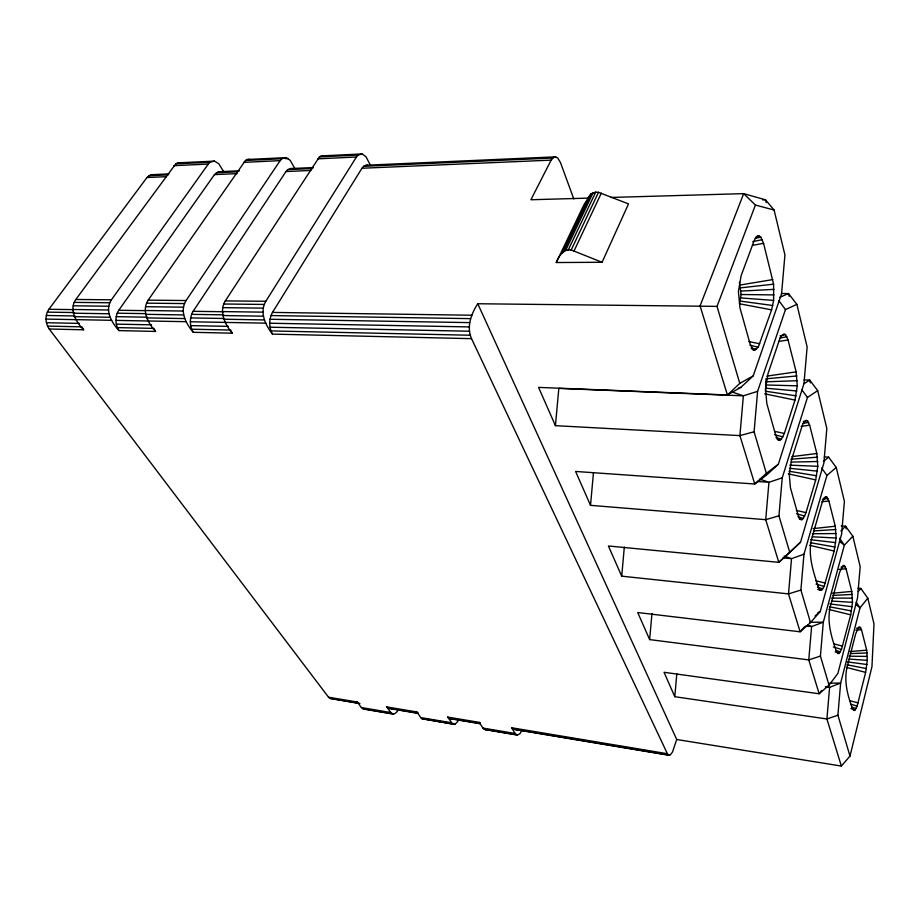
<?xml version="1.0" encoding="UTF-8"?>
<svg xmlns="http://www.w3.org/2000/svg" width="920" height="920" viewBox="0 0 920 920"><rect width="100%" height="100%" fill="white"/><g stroke="black" fill="none" stroke-linecap="round" stroke-linejoin="round"><path stroke-width="1.38" d="M797.26 385.825L796.145 371.875L788.06 339.986L785.565 334.65L784.012 333.925L780.827 336.662L779.401 339.974L767.981 373.716L765.497 388.861L766.831 403.592L775.663 435.103L778.239 439.852L779.803 440.231L781.402 439.219L784.323 433.447L794.995 400.073L797.26 385.825L766.153 384.985L765.405 391.207L796.087 395.841M817.788 466.291L816.833 453.502L809.669 425.224L807.438 420.693L806.046 420.279L803.171 423.361L801.895 426.661L791.545 459.827L789.279 474.26L790.418 487.703L798.226 515.534L799.25 518.144L800.515 519.547L801.918 519.65L803.356 518.454L806 512.635L815.706 479.906L817.788 466.291L789.774 465.163M836.096 538.016L835.268 526.217L828.862 500.974L826.861 497.099L825.608 496.938L823.009 500.273L821.836 503.55L812.418 536.049C807.012 553.127 812.946 570.676 818.248 586.925L820.295 590.33L821.56 590.214L824.136 586.442L834.164 551.045L836.096 538.016L812.36 536.785M852.506 602.335L851.782 591.41L846.043 568.732L844.238 565.42L843.099 565.455L839.649 572.194L831.013 603.98C826.229 619.666 830.99 635.8 836.142 650.727L837.994 653.614L839.144 653.327L841.489 649.439L850.712 614.836L852.506 602.335L831.542 601.036M867.307 660.365L866.686 650.187L861.488 629.706L859.855 626.853L858.808 627.06L855.657 633.88L847.688 664.907C843.433 679.385 847.239 694.312 852.231 708.078L853.909 710.539L854.956 710.125L857.118 706.146L865.639 672.359L867.307 660.365L849.022 659.053M771.592 309.844L758.241 347.208L754.722 350.186L752.962 349.462L750.053 343.804L739.967 307.832L738.404 291.559L741.14 275.655L753.848 241.465L755.423 238.199L757.183 236.302L759 235.911L760.748 237.038L763.577 243.363L773.605 284.165L773.628 300.414L771.592 309.844L739.484 303.784L741.071 294.515L739.404 282.256M155.457 175.398L150.903 174.719L146.958 177.514L48.898 309.281C44.896 315.089 45.172 323.299 49.22 329.003L83.57 329.797C76.176 322.126 68.666 309.741 75.82 299.471L175.755 163.852L177.87 162.863L214.417 161.115L218.707 163.656L223.824 171.879M222.697 172.454L218.304 171.741L214.475 174.605L118.76 310.27C115.437 315.365 115.184 322.011 117.346 327.612L153.927 328.394L155.537 331.441L118.99 330.602C111.642 322.69 104.374 310.212 111.423 299.816L208.311 164.047L210.105 162.196L214.417 161.115M155.537 331.441C148.235 323.288 141.243 310.695 148.166 300.161L245.467 160.482L247.514 159.482L286.039 157.63L290.145 160.264L295.009 168.751M291.824 168.486L287.73 169.625L286.017 171.534L193.131 311.305C189.888 316.641 189.623 323.403 191.682 329.21L230.678 330.061L232.208 333.19L193.257 332.304C186.024 323.886 179.308 311.19 186.105 300.529L280.151 160.632L281.888 158.734L286.039 157.63M232.208 333.19C225.066 324.507 218.638 311.707 225.296 300.897L319.412 156.917L321.379 155.882L362.054 153.939L365.953 156.664L370.53 165.427M610.857 197.455L743.67 193.637L755.412 205.045L717.013 306.383L477.767 303.749L676.717 739.507L672.531 751.95L670.346 754.952L668.242 754.918L667.402 753.733L471.534 338.663L272.469 334.109C265.431 325.139 259.29 312.248 265.811 301.288L356.442 157.01L358.098 155.054L362.054 153.939M272.469 334.109C268.858 327.509 268.812 319.022 272.469 312.421L361.951 168.256L363.596 166.302L367.505 165.151M471.534 338.663C466.302 326.91 471.201 313.869 477.767 303.749M676.717 739.507L841.363 766.061L849.999 756.113L837.901 715.208L840.638 683.031L860.027 607.832L867.79 598.172L860.832 588.443L857.981 588.156M824.343 456.906L828.632 457.159L836.234 467.429L826.93 475.467L803.965 554.219L800.894 590.053L788.497 593.894L621.713 576.173L608.419 545.997L778.814 562.338L789.774 552.46L778.941 515.821L782.23 477.825L807.438 397.463L817.684 390.632L809.726 380.098L803.999 379.902M837.901 715.208L826.907 718.98L674.797 696.704L664.044 672.29L819.168 693.76L829.023 685.17L820.421 656.086L823.308 622.173L844.364 545.169L852.84 536.21L845.56 526.205L841.271 525.86M674.797 696.704L676.809 673.831M757.608 391.334L743.371 395.818L739.898 435.608L754.756 484.012L766.383 473.34L754.089 431.779L757.608 391.334L785.473 309.591L796.858 304.336L807.139 346.921L803.976 383.617L778.355 464.232L766.751 474.858L754.756 484.012L575.598 471.454L590.513 505.333L765.716 519.685L778.941 515.821M621.713 576.173L624.312 547.078M820.421 656.086L808.76 659.904L649.646 639.595L651.958 613.536M754.089 431.779L739.898 435.608L555.427 425.661L558.819 388.389L743.371 395.818L731.998 391.966M590.513 505.333L593.434 472.983M849.999 756.113L871.964 666.667L874 623.875L867.79 598.172M789.774 552.46L800.538 542.167L823.86 463.139L826.827 428.455L817.684 390.632M753.216 375.866L781.551 293.928L784.932 254.955L774.088 210.024L765.509 199.824L743.67 193.637L700.074 305.911L727.421 394.979L740.864 387.354L753.216 375.866L739.783 383.375L727.421 394.979L538.568 387.389L555.427 425.661M602.071 262.28L628.521 203.895L598.494 192.314L595.711 192.153L591.1 193.74L583.786 205.068L556.278 262.533L602.071 262.28L573.988 251.068C565.363 246.686 558.9 255.196 556.278 262.533M573.988 251.068L601.335 193.119M571.078 250.228L598.494 192.314M568.215 250.01L595.711 192.153M562.074 253.046L589.651 195.35M563.534 251.482L591.1 193.74M565.639 250.435L593.181 192.648M522.261 729.744L519.949 733.688L517.327 735.068L485.197 729.64L482.885 728.053L479.262 722.349L447.695 717.082L452.536 723.89L455.204 724.029L457.907 721.372M573.781 198.915L560.441 162.483L557.612 157.791L554.208 156.917L551.137 160.126L530.897 199.755L589.444 198.076M829.023 685.17L837.89 673.382L857.543 597.885L860.177 566.651L852.84 536.21M821.583 690.575L819.168 693.76L808.76 659.904L811.612 626.566L823.308 622.173L809.565 622.299M858.256 591.525L860.832 588.443M397.52 711.24L394.691 713.805L393.231 714.081L363.975 709.136L361.387 707.56L357.305 702.018L328.543 697.21L49.22 329.003M649.646 639.595L637.721 612.536L800.135 631.787L810.52 622.587L820.249 611.432L841.605 534.129L844.399 501.262L836.234 467.429M804.563 626.738L800.135 631.787L788.497 593.894L791.533 558.659L803.965 554.219M840.891 530.966L845.56 526.205L846.239 528.954M800.538 542.167L778.814 562.338L765.716 519.685L768.947 482.298L782.23 477.825M815.062 616.055L820.249 611.432L817.869 612.72M823.503 461.403L828.632 457.159M766.383 473.34L778.355 464.232M804.08 383.686L809.726 380.098L810.405 382.869M779.711 297.355L788.497 293.56L796.858 304.336M738.334 388.194L740.864 387.354M756.24 236.67L759 235.911M755.355 238.418L760.748 237.038M667.402 753.733L511.6 727.743L513.854 729.353L518.006 729.502M485.197 729.64L486.542 729.318M780.01 335.892L785.565 334.65M752.709 241.707L762.3 239.579M447.695 717.082L448.799 718.244L451.501 718.394M803.298 421.498L807.438 420.693M779.895 338.089L786.945 336.72M387.906 708.067L418.002 713.092L416.863 711.942L386.733 706.917L387.906 708.067L390.758 708.25M363.975 709.136L368.241 709.331M752.468 245.306L763.577 243.363M824.113 497.57L826.861 497.099M803.079 423.338L808.668 422.383M740.163 285.016L772.754 279.599M778.504 341.447L788.06 339.986M822.399 499.318L827.977 498.479M766.774 376.119L796.145 371.875M801.182 426.351L809.669 425.224M841.041 567.088L845.238 566.536M791.856 456.642L816.833 453.502M856.543 628.245L860.763 627.762M821.813 501.779L828.862 500.974M740.749 287.833L773.605 284.165M813.119 528.632L835.268 526.217M838.982 569.434L846.043 568.732M796.893 375.947L765.888 378.844L766.153 384.985M832.37 593.239L851.782 591.41M855.807 630.188L861.488 629.706M849.919 651.544L866.686 650.187M790.935 459.218L817.489 457.159M813.567 530.943L835.855 529.529M741.06 291.077L774.053 289.374M832.772 595.412L852.311 594.423M175.755 163.852L210.105 162.196M245.467 160.482L281.888 158.734M319.412 156.917L358.098 155.054M285.373 158.642L288.167 158.505M173.938 165.68L208.311 164.047M243.708 162.368L280.151 160.632M317.722 158.849L356.442 157.01M150.903 174.719L168.889 173.926M218.304 171.741L239.407 170.809M289.708 168.59L313.329 167.543M365.481 165.243L555.922 156.837M148.775 175.697L168.176 174.857M216.246 172.753L237.371 171.821M287.73 169.625L312.627 168.532M363.596 166.302L552.575 158.033M146.958 177.514L166.37 176.674M214.475 174.605L237.026 173.638M286.017 171.534L310.948 170.453M361.951 168.256L551.137 160.126M850.298 653.602L867.157 652.947M247.514 159.482L249.699 159.401M177.87 162.863L180.147 162.782M766.153 381.8L797.272 380.707M321.379 155.882L323.472 155.814M762.645 199.893L765.509 199.824L766.187 202.561M791.177 462.081L817.822 461.518M829.575 683.181L840.638 683.031L829.598 687.344L825.332 686.769M812.383 533.749L836.13 533.554M831.565 598.092L852.553 598.149M781.344 293.514L788.497 293.56L789.176 296.32M75.82 299.471L111.423 299.816M148.166 300.161L186.105 300.529M225.296 300.897L265.811 301.288M741.071 294.515L774.053 294.917M74.209 302.381L109.825 302.76M146.59 303.163L184.552 303.577M223.767 304.002L264.293 304.44M73.209 305.796L108.836 306.233M145.613 306.693L183.574 307.165M222.801 307.648L263.35 308.142M849.056 656.178L867.376 656.42M72.91 309.488L108.537 309.994M145.302 310.5L183.264 311.041M222.479 311.581L263.017 312.156M48.898 309.281L73.255 309.626M118.76 310.27L145.498 310.638M193.131 311.305L223.79 311.742M272.469 312.421L471.902 315.226M47.288 312.133L74.52 312.558M117.185 313.202L145.349 313.639M191.601 314.353L223.663 314.847M270.986 315.572L470.557 318.63M73.324 313.202L108.928 313.754M145.682 314.329L183.632 314.928M222.824 315.537L263.35 316.169M46.299 315.479L74.98 315.962M116.207 316.664L147.2 317.181M190.636 317.917L224.112 318.481M270.043 319.251L469.683 322.621M74.416 316.664L109.998 317.285M146.728 317.906L184.644 318.561M223.813 319.228L264.305 319.93M46 319.091L111.676 320.309M115.897 320.39L186.242 321.69M190.325 321.759L225.193 322.402M225.365 322.414L265.811 323.161M269.721 323.23L469.338 326.922M46.414 322.724L79.384 323.38M116.288 324.127L151.489 324.829M190.681 325.622L228.321 326.37M270.043 327.209L469.545 331.223M47.518 326.105L81.891 326.841L83.57 329.797M270.974 330.924L470.304 335.236M757.551 481.516L768.947 482.298L759.793 479.136M740.807 297.93L773.628 300.414M765.9 388.194L796.846 390.988M782.977 557.853L791.533 558.659L784.127 556.048M789.521 468.28L817.408 471.155M810.727 539.741L835.728 542.616M805.931 625.899L811.612 626.566L807.725 625.163M829.909 603.922L852.161 606.706M847.389 661.882L866.985 664.516M740.266 301.093L772.788 305.497M789.061 471.247L816.695 475.801M334.109 698.786L336.846 699.246M339.572 699.694L342.309 700.154M345.034 700.615L347.772 701.063M350.497 701.523L353.222 701.983M355.959 702.431L358.685 702.891M394.853 708.929L397.578 709.389M400.303 709.849L403.041 710.297M405.766 710.757L408.491 711.217M411.228 711.666L413.954 712.126M455.607 719.083L458.344 719.543M461.081 719.992L463.806 720.452M466.543 720.912L469.28 721.36M472.017 721.82L474.754 722.28M477.491 722.74L480.228 723.189M520.823 729.974L523.641 730.445M526.458 730.917L529.287 731.388M532.105 731.86L534.922 732.331M537.751 732.803L540.569 733.274M543.386 733.746L546.216 734.217M549.033 734.689L551.851 735.16M554.679 735.632L557.497 736.103M560.314 736.575L573.01 738.691M575.839 739.162L578.657 739.634M581.474 740.106L584.303 740.577M587.121 741.048L589.938 741.52M592.756 741.991L595.585 742.463M598.403 742.934L601.22 743.406M604.049 743.877L606.866 744.349M609.684 744.82L612.513 745.292M615.331 745.763L628.026 747.88M630.844 748.351L633.673 748.822M636.49 749.294L639.308 749.765M642.137 750.237L644.955 750.708M647.772 751.18L650.601 751.651M328.543 697.21L329.774 698.349L358.512 703.156L357.305 702.018M448.799 718.244L480.332 723.511L479.262 722.349M512.635 728.916L668.242 754.918M359.916 703.605L329.774 698.349M389.286 708.515L417.967 713.31M450.098 718.692L480.228 723.73M513.854 729.353L669.242 755.331M361.387 707.56L390.712 712.505L393.231 714.081M416.863 711.942L420.728 717.577L451.433 722.752M482.885 728.053L515.096 733.493L517.327 735.068M371.024 709.803L373.819 710.274M376.602 710.746L379.385 711.217M382.168 711.689L384.951 712.16M425.994 719.095L449.638 723.085M452.421 723.557L455.204 724.029M490.728 730.031L493.522 730.503M496.305 730.974L499.1 731.446M501.894 731.918L504.678 732.389M507.472 732.86L510.266 733.332M362.584 708.688L391.874 713.644M420.728 717.577L421.854 718.704L452.536 723.89M483.943 729.203L516.12 734.643M453.824 724.327L421.854 718.704M810.29 542.673L835.072 547.055M829.483 606.82L851.552 610.96M748.903 341.619L759.782 343.758M846.975 664.769L866.421 668.598M764.704 393.829L794.995 400.073M774.536 431.353L784.323 433.447M788.394 473.869L815.706 479.906M796.306 510.416L806 512.635M809.657 545.295L834.164 551.045M749.88 345.195L758.241 347.208M815.626 580.727L825.286 583.061M828.897 609.454L850.712 614.836M834.256 644.011L842.536 646.105M846.411 667.414L865.639 672.359M774.697 434.746L782.954 436.897M850.172 700.798L858.072 702.88M755.412 205.045L774.088 210.024M751.042 347.921L756.527 349.404M796.57 513.785L804.758 516.062M752.043 349.404L754.722 350.186M815.982 584.062L824.136 586.442M775.997 437.621L781.402 439.219M833.324 646.944L841.489 649.439M777.147 439.392L779.803 440.231M797.996 516.764L803.356 518.454M850.62 704.087L857.118 706.146M817.523 587.109L822.871 588.88M799.273 518.753L801.918 519.65M836.314 650.509L840.339 651.9M818.938 589.271L821.56 590.214M852 707.158L856.048 708.619M827.137 686.446L829.598 687.344L826.907 718.98L841.363 766.061M817.707 589.375L820.295 590.33M835.187 651.843L839.144 653.327M850.966 708.561L854.956 710.125M840.029 541.799L844.364 545.169L839.557 538.234M855.634 604.359L860.027 607.832L856.186 602.209M778.86 300.667L785.473 309.591M801.918 389.827L807.438 397.463M386.733 706.917L390.712 712.505M821.663 468.004L826.93 475.467M511.6 727.743L515.096 733.493M117.346 327.612L118.99 330.602M191.682 329.21L193.257 332.304M717.013 306.383L739.783 383.375M800.894 590.053L810.52 622.587"/></g></svg>
